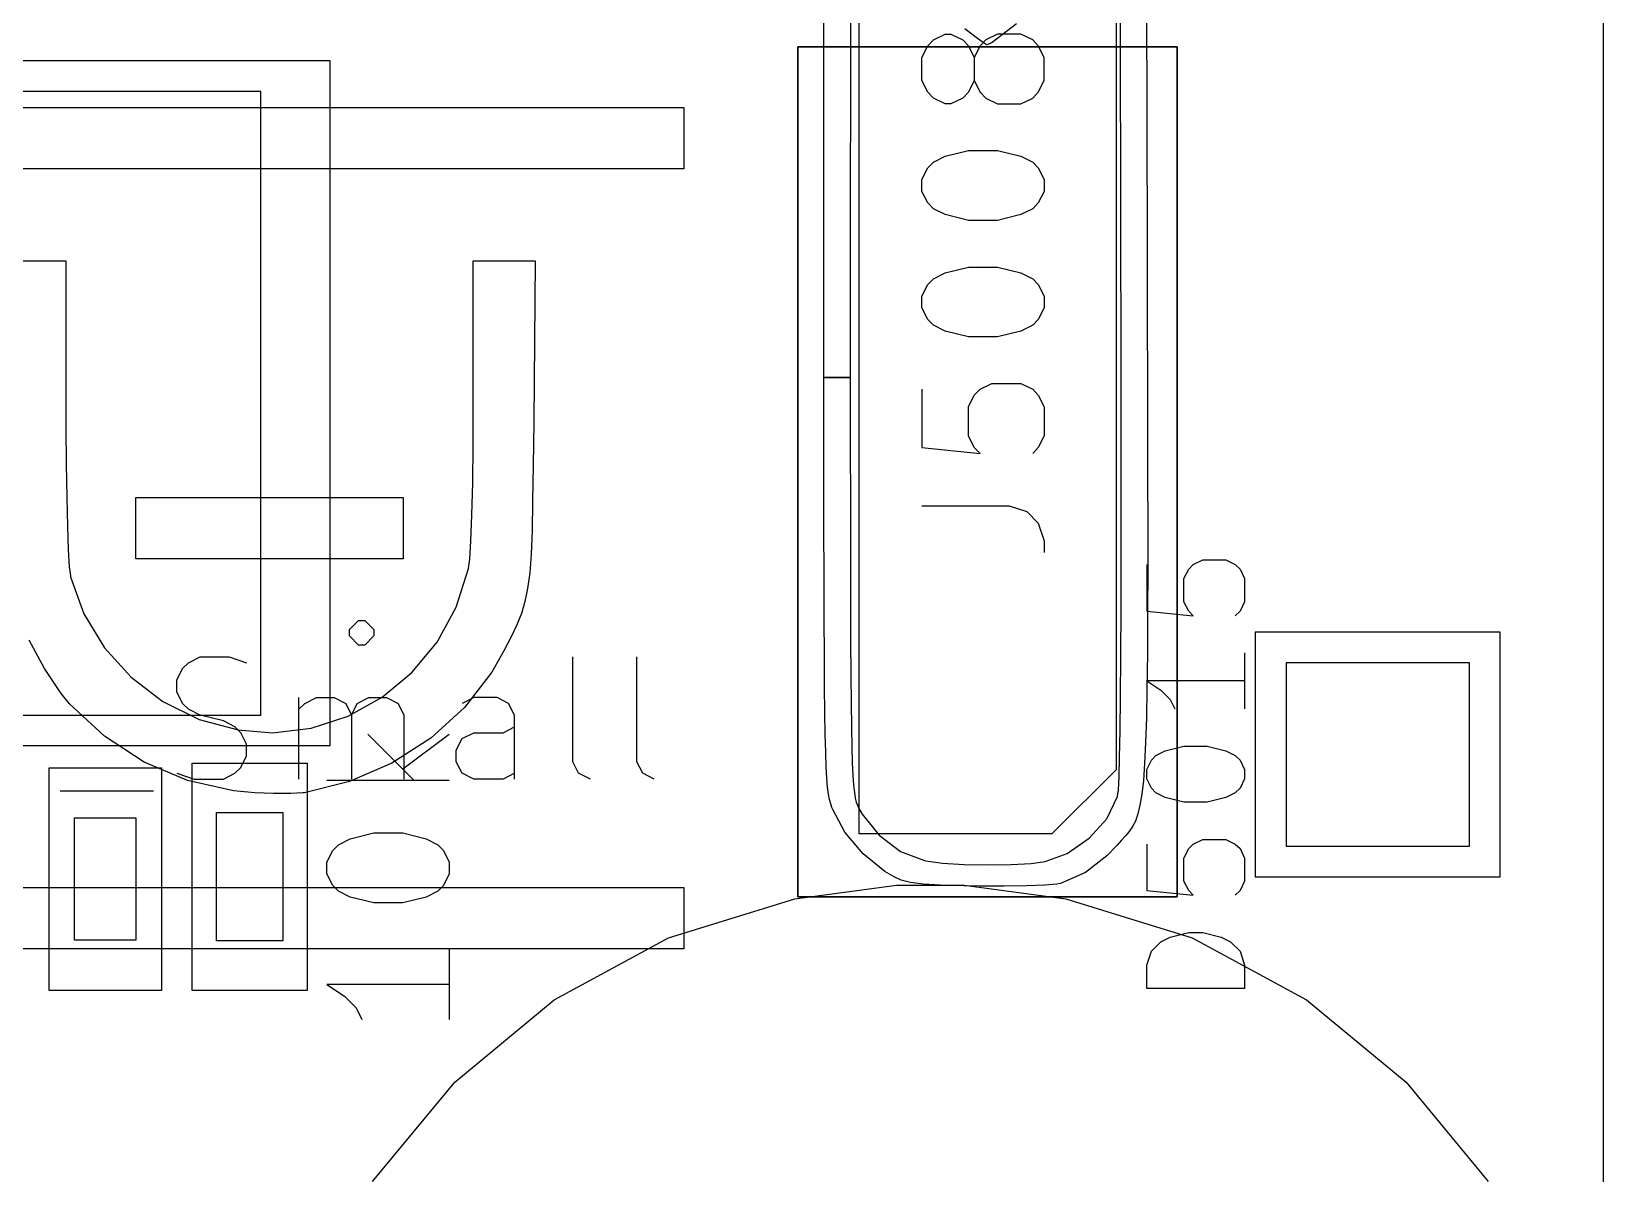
# Model space of a CAD drawing. Extents: x 0 to 141, y 0 to 216.
# Drawn here: x 121.33 to 134.18, y 23.16 to 32.5 of the extents above; entities that cross this region are included whole.
import ezdxf

# ---------------------------------------------------------------- set-up
doc = ezdxf.new("R2010")
doc.units = 0
doc.layers.get('0').update_dxf_attribs({"linetype": 'CONTINUOUS'})

msp = doc.modelspace()

# ---------------------------------------------------------------- linework, layer by layer
at = {"color": 0}
for p, q in [((134.181, 20.3385), (134.181, 65.8386)), ((130.236, 30.7358), (130.226, 35.0904)), ((130.441, 35.0848), (130.449, 30.7344)), ((128.095, 25.9388), (128.095, 34.8299)), ((130.196, 34.8299), (130.196, 26.4638)), ((128.024, 32.8635), (128.024, 31.885)), ((127.808, 29.6706), (127.808, 32.6788)), ((129.063, 32.4431), (128.96, 32.5231)), ((129.381, 32.5644), (129.266, 32.4721)), ((128.656, 32.3839), (128.703, 32.4321)), ((128.703, 32.4321), (128.798, 32.479)), ((128.798, 32.479), (128.846, 32.479)), ((128.846, 32.479), (128.942, 32.4321)), ((128.942, 32.4321), (128.99, 32.3839)), ((129.128, 32.3977), (129.063, 32.4431)), ((129.132, 32.4321), (129.085, 32.3839)), ((129.141, 32.3908), (129.128, 32.3977)), ((129.227, 32.479), (129.132, 32.4321)), ((129.183, 32.4115), (129.141, 32.3908)), ((129.266, 32.4721), (129.183, 32.4115)), ((129.418, 32.479), (129.227, 32.479)), ((129.514, 32.4321), (129.418, 32.479)), ((129.56, 32.3839), (129.514, 32.4321)), ((123.77, 32.2599), (116.541, 32.2599)), ((123.77, 26.6595), (123.77, 32.2599)), ((127.595, 32.3742), (130.696, 32.3742)), ((127.595, 25.4248), (127.595, 32.3742)), ((130.696, 32.3742), (127.595, 32.3742)), ((127.595, 32.3742), (127.595, 25.4248)), ((128.608, 32.2888), (128.656, 32.3839)), ((128.608, 32.0986), (128.608, 32.2888)), ((128.99, 32.3839), (129.037, 32.2888)), ((129.085, 32.3839), (129.037, 32.2888)), ((129.037, 32.2888), (129.037, 32.0986)), ((129.609, 32.2888), (129.56, 32.3839)), ((129.609, 32.0986), (129.609, 32.2888)), ((130.696, 32.3742), (130.696, 25.4248)), ((130.696, 25.4248), (130.696, 32.3742)), ((123.205, 32.0091), (117.106, 32.0091)), ((123.205, 26.9089), (123.205, 32.0091)), ((128.656, 32.0036), (128.608, 32.0986)), ((128.703, 31.9553), (128.656, 32.0036)), ((128.99, 32.0036), (128.942, 31.9553)), ((129.037, 32.0986), (128.99, 32.0036)), ((129.037, 32.0986), (129.085, 32.0036)), ((129.085, 32.0036), (129.132, 31.9553)), ((129.514, 31.9553), (129.56, 32.0036)), ((129.56, 32.0036), (129.609, 32.0986)), ((102.085, 31.8782), (126.661, 31.8782)), ((126.661, 31.8782), (126.661, 31.3779)), ((128.024, 31.885), (128.022, 31.3021)), ((128.798, 31.9085), (128.703, 31.9553)), ((128.846, 31.9085), (128.798, 31.9085)), ((128.942, 31.9553), (128.846, 31.9085)), ((129.132, 31.9553), (129.227, 31.9085)), ((129.227, 31.9085), (129.418, 31.9085)), ((129.418, 31.9085), (129.514, 31.9553)), ((128.798, 31.4799), (128.99, 31.5268)), ((128.99, 31.5268), (129.227, 31.5268)), ((129.227, 31.5268), (129.418, 31.4799)), ((126.661, 31.3779), (102.085, 31.3779)), ((128.608, 31.2897), (128.656, 31.3848)), ((128.656, 31.3848), (128.703, 31.4317)), ((128.703, 31.4317), (128.798, 31.4799)), ((129.418, 31.4799), (129.514, 31.4317)), ((129.514, 31.4317), (129.56, 31.3848)), ((129.56, 31.3848), (129.609, 31.2897)), ((128.022, 31.3021), (128.022, 29.6706)), ((128.608, 31.1933), (128.608, 31.2897)), ((129.609, 31.2897), (129.609, 31.1933)), ((128.656, 31.0982), (128.608, 31.1933)), ((129.609, 31.1933), (129.56, 31.0982)), ((128.703, 31.0513), (128.656, 31.0982)), ((128.798, 31.0031), (128.703, 31.0513)), ((128.99, 30.9563), (128.798, 31.0031)), ((129.418, 31.0031), (129.227, 30.9563)), ((129.514, 31.0513), (129.418, 31.0031)), ((129.56, 31.0982), (129.514, 31.0513)), ((129.227, 30.9563), (128.99, 30.9563)), ((130.237, 30.0082), (130.236, 30.7358)), ((130.449, 30.7344), (130.451, 30.1983)), ((121.108, 30.6255), (121.609, 30.6255)), ((121.609, 30.6255), (121.611, 29.4156)), ((124.941, 29.4624), (124.941, 30.6255)), ((124.941, 30.6255), (125.447, 30.6255)), ((125.447, 30.6255), (125.435, 29.3081)), ((128.656, 30.4312), (128.703, 30.4794)), ((128.703, 30.4794), (128.798, 30.5277)), ((128.798, 30.5277), (128.99, 30.5745)), ((128.99, 30.5745), (129.227, 30.5745)), ((129.227, 30.5745), (129.418, 30.5277)), ((129.418, 30.5277), (129.514, 30.4794)), ((129.514, 30.4794), (129.56, 30.4312)), ((128.608, 30.3361), (128.656, 30.4312)), ((128.608, 30.2411), (128.608, 30.3361)), ((129.56, 30.4312), (129.609, 30.3361)), ((129.609, 30.3361), (129.609, 30.2411)), ((128.656, 30.146), (128.608, 30.2411)), ((129.609, 30.2411), (129.56, 30.146)), ((128.703, 30.0991), (128.656, 30.146)), ((128.798, 30.0509), (128.703, 30.0991)), ((129.514, 30.0991), (129.418, 30.0509)), ((129.56, 30.146), (129.514, 30.0991)), ((130.451, 30.1983), (130.452, 29.5851)), ((128.99, 30.004), (128.798, 30.0509)), ((129.227, 30.004), (128.99, 30.004)), ((129.418, 30.0509), (129.227, 30.004)), ((130.238, 29.3522), (130.237, 30.0082)), ((127.808, 28.4441), (127.808, 29.6706)), ((127.808, 29.6706), (128.022, 29.6706)), ((128.022, 29.6706), (127.808, 29.6706)), ((128.022, 29.6706), (128.022, 29.1235)), ((128.608, 29.5754), (128.608, 29.0987)), ((129.037, 29.5272), (129.085, 29.5754)), ((129.085, 29.5754), (129.18, 29.6223)), ((129.18, 29.6223), (129.418, 29.6223)), ((129.418, 29.6223), (129.514, 29.5754)), ((129.514, 29.5754), (129.56, 29.5272)), ((130.452, 29.5851), (130.453, 29.0366)), ((124.94, 29.1166), (124.941, 29.4624)), ((128.99, 29.4321), (129.037, 29.5272)), ((128.99, 29.1937), (128.99, 29.4321)), ((129.56, 29.5272), (129.609, 29.4321)), ((129.609, 29.4321), (129.609, 29.1937)), ((121.611, 29.4156), (121.611, 29.2613)), ((125.435, 29.3067), (125.43, 28.9512)), ((125.435, 29.3081), (125.435, 29.3067)), ((130.238, 28.2415), (130.238, 29.3522)), ((121.611, 29.2613), (121.613, 28.9622)), ((129.037, 29.0987), (128.99, 29.1937)), ((129.609, 29.1937), (129.56, 29.0987)), ((124.936, 28.8093), (124.94, 29.1166)), ((128.022, 29.1235), (128.024, 28.6384)), ((128.608, 29.0987), (129.085, 29.0504)), ((129.085, 29.0504), (129.037, 29.0987)), ((129.56, 29.0987), (129.514, 29.0504)), ((121.613, 28.9622), (121.617, 28.6907)), ((125.43, 28.9512), (125.426, 28.6591)), ((130.453, 29.0366), (130.453, 28.7638)), ((124.93, 28.5461), (124.936, 28.8093)), ((121.617, 28.6907), (121.623, 28.4551)), ((122.182, 28.6907), (124.368, 28.6907)), ((122.182, 28.1892), (122.182, 28.6907)), ((124.368, 28.6907), (124.368, 28.1892)), ((130.453, 28.7638), (130.455, 28.5488)), ((124.922, 28.3366), (124.93, 28.5461)), ((125.426, 28.6591), (125.422, 28.4207)), ((128.024, 28.6384), (128.024, 28.2112)), ((128.608, 28.6218), (129.323, 28.6218)), ((129.323, 28.6218), (129.465, 28.575)), ((129.465, 28.575), (129.56, 28.4799)), ((130.455, 28.5488), (130.455, 28.1175)), ((121.623, 28.4551), (121.63, 28.2636)), ((125.422, 28.4207), (125.414, 28.2277)), ((127.809, 28.0458), (127.808, 28.4441)), ((129.56, 28.4799), (129.609, 28.3366)), ((124.912, 28.1864), (124.922, 28.3366)), ((129.609, 28.3366), (129.609, 28.2415)), ((121.63, 28.2636), (121.638, 28.1244)), ((124.368, 28.1892), (122.182, 28.1892)), ((124.901, 28.1106), (124.912, 28.1864)), ((125.414, 28.2277), (125.402, 28.0734)), ((128.024, 28.2112), (128.025, 27.8391)), ((130.237, 27.784), (130.238, 28.2415)), ((130.827, 28.1423), (130.904, 28.1809)), ((130.904, 28.1809), (131.094, 28.1809)), ((131.094, 28.1809), (131.17, 28.1423)), ((121.638, 28.1244), (121.648, 28.05)), ((121.648, 28.05), (121.649, 28.0403)), ((121.649, 28.0403), (121.757, 27.7385)), ((124.802, 27.7923), (124.901, 28.1106)), ((125.402, 28.0734), (125.385, 27.9452)), ((127.81, 27.6986), (127.809, 28.0458)), ((130.447, 28.1423), (130.447, 27.762)), ((130.455, 28.1175), (130.453, 27.7399)), ((130.751, 28.0279), (130.79, 28.1037)), ((130.751, 27.8378), (130.751, 28.0279)), ((130.79, 28.1037), (130.827, 28.1423)), ((131.17, 28.1423), (131.209, 28.1037)), ((131.209, 28.1037), (131.246, 28.0279)), ((131.246, 28.0279), (131.246, 27.8378)), ((125.385, 27.9452), (125.363, 27.8391)), ((124.645, 27.507), (124.802, 27.7923)), ((125.363, 27.8391), (125.334, 27.7427)), ((128.025, 27.8391), (128.025, 27.5167)), ((130.236, 27.3899), (130.237, 27.784)), ((130.447, 27.762), (130.827, 27.7234)), ((130.79, 27.762), (130.751, 27.8378)), ((130.827, 27.7234), (130.79, 27.762)), ((131.209, 27.762), (131.17, 27.7234)), ((131.246, 27.8378), (131.209, 27.762)), ((121.757, 27.7385), (121.925, 27.4616)), ((123.93, 27.6104), (124.004, 27.6848)), ((124.004, 27.6848), (124.03, 27.6848)), ((124.03, 27.6848), (124.055, 27.6848)), ((124.055, 27.6848), (124.129, 27.6104)), ((125.297, 27.649), (125.25, 27.5498)), ((125.334, 27.7427), (125.297, 27.649)), ((127.812, 27.4009), (127.81, 27.6986)), ((130.453, 27.7399), (130.452, 27.4119)), ((121.436, 27.2921), (121.31, 27.5235)), ((123.93, 27.5842), (123.93, 27.6104)), ((123.93, 27.5594), (123.93, 27.5842)), ((124.004, 27.4836), (123.93, 27.5594)), ((124.129, 27.5594), (124.055, 27.4836)), ((124.129, 27.6104), (124.129, 27.5842)), ((124.129, 27.5842), (124.129, 27.5594)), ((124.44, 27.2603), (124.645, 27.507)), ((125.25, 27.5498), (125.192, 27.4354)), ((128.025, 27.5167), (128.028, 27.2397)), ((133.335, 27.5897), (131.334, 27.5897)), ((131.334, 27.5897), (131.334, 25.5888)), ((133.335, 25.5888), (133.335, 27.5897)), ((121.925, 27.4616), (122.144, 27.2218)), ((122.612, 27.3389), (122.707, 27.3871)), ((122.707, 27.3871), (122.946, 27.3871)), ((122.946, 27.3871), (123.088, 27.3389)), ((124.03, 27.4836), (124.004, 27.4836)), ((124.055, 27.4836), (124.03, 27.4836)), ((125.192, 27.4354), (125.094, 27.2617)), ((125.754, 26.53), (125.754, 27.3871)), ((126.279, 26.53), (126.279, 27.3871)), ((127.813, 27.146), (127.812, 27.4009)), ((130.233, 27.0564), (130.236, 27.3899)), ((130.452, 27.4119), (130.448, 27.1294)), ((131.246, 27.4188), (131.246, 26.9613)), ((121.572, 27.0867), (121.436, 27.2921)), ((122.517, 27.1956), (122.564, 27.2921)), ((122.564, 27.2921), (122.612, 27.3389)), ((124.196, 27.0578), (124.44, 27.2603)), ((125.094, 27.2617), (124.868, 26.9723)), ((133.084, 27.3389), (131.585, 27.3389)), ((131.585, 27.3389), (131.585, 25.8396)), ((133.084, 25.8396), (133.084, 27.3389)), ((122.144, 27.2218), (122.404, 27.0233)), ((122.517, 27.1005), (122.517, 27.1956)), ((127.816, 26.931), (127.813, 27.146)), ((128.028, 27.2397), (128.029, 27.0054)), ((130.448, 27.1294), (130.444, 26.8883)), ((131.246, 27.1901), (130.447, 27.1901)), ((130.447, 27.1901), (130.561, 27.1143)), ((121.641, 27.0027), (121.572, 27.0867)), ((121.925, 26.7381), (121.641, 27.0027)), ((122.404, 27.0233), (122.701, 26.8759)), ((122.564, 27.0054), (122.517, 27.1005)), ((122.612, 26.9586), (122.564, 27.0054)), ((123.516, 26.3867), (123.516, 27.0536)), ((123.516, 26.9586), (123.565, 27.0054)), ((123.565, 27.0054), (123.66, 27.0536)), ((123.66, 27.0536), (123.803, 27.0536)), ((123.803, 27.0536), (123.898, 27.0054)), ((123.898, 27.0054), (123.945, 26.9103)), ((123.919, 26.9034), (124.196, 27.0578)), ((123.945, 26.9103), (123.993, 27.0054)), ((123.993, 27.0054), (124.088, 27.0536)), ((124.088, 27.0536), (124.231, 27.0536)), ((124.231, 27.0536), (124.327, 27.0054)), ((124.327, 27.0054), (124.374, 26.9103)), ((124.945, 27.0536), (124.85, 27.0054)), ((125.136, 27.0536), (124.945, 27.0536)), ((125.23, 27.0054), (125.136, 27.0536)), ((125.279, 26.9103), (125.23, 27.0054)), ((128.029, 27.0054), (128.032, 26.8111)), ((130.229, 26.7822), (130.233, 27.0564)), ((130.561, 27.1143), (130.637, 27.0371)), ((130.637, 27.0371), (130.675, 26.9613)), ((123.205, 26.9089), (117.106, 26.9089)), ((122.707, 26.9103), (122.612, 26.9586)), ((122.701, 26.8759), (123.02, 26.7891)), ((122.898, 26.8635), (122.707, 26.9103)), ((122.993, 26.8152), (122.898, 26.8635)), ((123.617, 26.8042), (123.919, 26.9034)), ((123.945, 26.9103), (123.945, 26.3867)), ((124.374, 26.9103), (124.374, 26.3867)), ((124.868, 26.9723), (124.593, 26.7215)), ((125.279, 26.3867), (125.279, 26.9103)), ((127.818, 26.7532), (127.816, 26.931)), ((130.444, 26.8883), (130.437, 26.6857)), ((122.25, 26.5272), (121.925, 26.7381)), ((123.041, 26.767), (122.993, 26.8152)), ((123.02, 26.7891), (123.301, 26.767)), ((123.088, 26.6719), (123.041, 26.767)), ((123.301, 26.767), (123.617, 26.8042)), ((124.079, 26.756), (124.459, 26.3756)), ((124.364, 26.4708), (124.745, 26.756)), ((124.85, 26.7202), (124.945, 26.767)), ((124.945, 26.767), (125.184, 26.767)), ((125.184, 26.767), (125.279, 26.8152)), ((127.823, 26.6072), (127.818, 26.7532)), ((128.032, 26.8111), (128.036, 26.6499)), ((130.225, 26.5672), (130.229, 26.7822)), ((123.77, 26.6595), (116.541, 26.6595)), ((123.088, 26.5768), (123.088, 26.6719)), ((124.593, 26.7215), (124.276, 26.5176)), ((124.802, 26.6251), (124.85, 26.7202)), ((124.802, 26.53), (124.802, 26.6251)), ((127.827, 26.4886), (127.823, 26.6072)), ((128.036, 26.6499), (128.039, 26.5204)), ((130.437, 26.6857), (130.429, 26.5162)), ((130.522, 26.581), (130.598, 26.6182)), ((130.598, 26.6182), (130.751, 26.6568)), ((130.751, 26.6568), (130.941, 26.6568)), ((130.941, 26.6568), (131.094, 26.6182)), ((131.094, 26.6182), (131.17, 26.581)), ((121.473, 26.479), (122.392, 26.479)), ((121.473, 24.6586), (121.473, 26.479)), ((122.604, 26.377), (122.25, 26.5272)), ((122.392, 26.479), (122.392, 24.6586)), ((122.642, 24.6586), (122.642, 26.519)), ((122.642, 26.519), (123.583, 26.519)), ((122.993, 26.4349), (123.041, 26.4818)), ((123.041, 26.4818), (123.088, 26.5768)), ((123.583, 26.519), (123.583, 24.6586)), ((124.276, 26.5176), (123.928, 26.3674)), ((124.85, 26.4349), (124.802, 26.53)), ((125.802, 26.4349), (125.754, 26.53)), ((126.326, 26.4349), (126.279, 26.53)), ((127.832, 26.3949), (127.827, 26.4886)), ((128.039, 26.5204), (128.045, 26.417)), ((130.221, 26.406), (130.225, 26.5672)), ((130.429, 26.5162), (130.419, 26.377)), ((130.447, 26.4666), (130.485, 26.5424)), ((130.485, 26.5424), (130.522, 26.581)), ((131.17, 26.581), (131.209, 26.5424)), ((131.209, 26.5424), (131.246, 26.4666)), ((122.517, 26.4349), (122.659, 26.3867)), ((122.98, 26.2916), (122.604, 26.377)), ((122.659, 26.3867), (122.898, 26.3867)), ((122.898, 26.3867), (122.993, 26.4349)), ((123.928, 26.3674), (123.562, 26.2764)), ((124.745, 26.3756), (123.745, 26.3756)), ((124.945, 26.3867), (124.85, 26.4349)), ((125.184, 26.3867), (124.945, 26.3867)), ((125.279, 26.4349), (125.184, 26.3867)), ((125.898, 26.3867), (125.802, 26.4349)), ((126.421, 26.3867), (126.326, 26.4349)), ((127.838, 26.3219), (127.832, 26.3949)), ((128.045, 26.417), (128.05, 26.3385)), ((130.196, 26.4638), (129.671, 25.9388)), ((130.215, 26.2999), (130.221, 26.406)), ((130.419, 26.377), (130.406, 26.264)), ((130.447, 26.3894), (130.447, 26.4666)), ((130.485, 26.3136), (130.447, 26.3894)), ((131.246, 26.3894), (131.209, 26.3136)), ((131.246, 26.4666), (131.246, 26.3894)), ((121.565, 26.2916), (122.326, 26.2916)), ((123.155, 26.2764), (122.98, 26.2916)), ((123.308, 26.2709), (123.155, 26.2764)), ((123.449, 26.2709), (123.308, 26.2709)), ((123.548, 26.2751), (123.449, 26.2709)), ((123.562, 26.2764), (123.548, 26.2751)), ((127.845, 26.2654), (127.838, 26.3219)), ((127.853, 26.2213), (127.845, 26.2654)), ((127.863, 26.1855), (127.853, 26.2213)), ((128.05, 26.3385), (128.057, 26.2778)), ((128.057, 26.2778), (128.064, 26.2323)), ((128.064, 26.2323), (128.072, 26.1993)), ((130.12, 26.0628), (130.208, 26.2447)), ((130.208, 26.2475), (130.215, 26.2999)), ((130.208, 26.2447), (130.208, 26.2475)), ((130.406, 26.264), (130.391, 26.1745)), ((130.522, 26.2751), (130.485, 26.3136)), ((130.598, 26.2378), (130.522, 26.2751)), ((130.751, 26.1993), (130.598, 26.2378)), ((131.094, 26.2378), (130.941, 26.1993)), ((131.17, 26.2751), (131.094, 26.2378)), ((131.209, 26.3136), (131.17, 26.2751)), ((122.843, 25.0638), (122.843, 26.1138)), ((122.843, 26.1138), (123.383, 26.1138)), ((123.383, 26.1138), (123.383, 25.0638)), ((127.872, 26.1552), (127.863, 26.1855)), ((127.879, 26.1386), (127.872, 26.1552)), ((127.978, 25.954), (127.879, 26.1386)), ((128.072, 26.1993), (128.081, 26.1745)), ((128.081, 26.1745), (128.091, 26.1524)), ((128.091, 26.1524), (128.119, 26.1014)), ((128.119, 26.1014), (128.258, 25.9278)), ((130.375, 26.1028), (130.354, 26.0449)), ((130.391, 26.1745), (130.375, 26.1028)), ((130.941, 26.1993), (130.751, 26.1993)), ((121.682, 26.0697), (122.182, 26.0697)), ((121.682, 25.0693), (121.682, 26.0697)), ((122.182, 26.0697), (122.182, 25.0693)), ((129.977, 25.9044), (130.12, 26.0628)), ((130.331, 25.9994), (130.304, 25.9595)), ((130.354, 26.0449), (130.331, 25.9994)), ((123.793, 25.8038), (123.84, 25.8506)), ((123.84, 25.8506), (123.935, 25.8989)), ((123.935, 25.8989), (124.127, 25.9471)), ((124.127, 25.9471), (124.364, 25.9471)), ((124.364, 25.9471), (124.555, 25.8989)), ((124.555, 25.8989), (124.65, 25.8506)), ((124.65, 25.8506), (124.697, 25.8038)), ((128.127, 25.7776), (127.978, 25.954)), ((129.671, 25.9388), (128.095, 25.9388)), ((128.258, 25.9278), (128.434, 25.7955)), ((129.795, 25.7803), (129.977, 25.9044)), ((130.204, 25.8465), (130.12, 25.7597)), ((130.241, 25.8878), (130.204, 25.8465)), ((130.274, 25.9237), (130.241, 25.8878)), ((130.304, 25.9595), (130.274, 25.9237)), ((130.447, 25.8561), (130.447, 25.4758)), ((130.79, 25.8189), (130.827, 25.8561)), ((130.827, 25.8561), (130.904, 25.8947)), ((130.904, 25.8947), (131.094, 25.8947)), ((131.094, 25.8947), (131.17, 25.8561)), ((131.17, 25.8561), (131.209, 25.8189)), ((131.585, 25.8396), (133.084, 25.8396)), ((123.745, 25.7087), (123.793, 25.8038)), ((123.745, 25.6136), (123.745, 25.7087)), ((124.697, 25.8038), (124.745, 25.7087)), ((124.745, 25.7087), (124.745, 25.6136)), ((128.305, 25.6315), (128.127, 25.7776)), ((128.434, 25.7955), (128.629, 25.7211)), ((128.629, 25.7211), (128.641, 25.7183)), ((128.641, 25.7183), (128.776, 25.7004)), ((129.501, 25.6977), (129.617, 25.7142)), ((129.617, 25.7142), (129.795, 25.7803)), ((130.12, 25.7597), (129.945, 25.6232)), ((130.751, 25.7418), (130.79, 25.8189)), ((130.751, 25.5516), (130.751, 25.7418)), ((131.209, 25.8189), (131.246, 25.7418)), ((131.246, 25.7418), (131.246, 25.5516)), ((123.793, 25.5185), (123.745, 25.6136)), ((124.745, 25.6136), (124.697, 25.5185)), ((128.381, 25.5874), (128.305, 25.6315)), ((128.44, 25.5612), (128.381, 25.5874)), ((128.776, 25.7004), (128.953, 25.6894)), ((128.953, 25.6894), (129.147, 25.6853)), ((129.147, 25.6853), (129.337, 25.688)), ((129.337, 25.688), (129.501, 25.6977)), ((129.945, 25.6232), (129.742, 25.5337)), ((131.334, 25.5888), (133.335, 25.5888)), ((102.085, 25.502), (126.661, 25.502)), ((123.84, 25.4703), (123.793, 25.5185)), ((123.935, 25.422), (123.84, 25.4703)), ((124.65, 25.4703), (124.555, 25.422)), ((124.697, 25.5185), (124.65, 25.4703)), ((126.661, 25.502), (126.661, 25.0004)), ((127.569, 25.4096), (128.4, 25.5213)), ((128.4, 25.5213), (128.679, 25.5213)), ((128.516, 25.5419), (128.44, 25.5612)), ((128.618, 25.5282), (128.516, 25.5419)), ((128.76, 25.5199), (128.618, 25.5282)), ((128.679, 25.5213), (128.955, 25.5213)), ((128.954, 25.5144), (128.76, 25.5199)), ((129.08, 25.513), (128.954, 25.5144)), ((128.955, 25.5213), (129.786, 25.4096)), ((129.281, 25.5116), (129.08, 25.513)), ((129.464, 25.5144), (129.281, 25.5116)), ((129.613, 25.5199), (129.464, 25.5144)), ((129.712, 25.5282), (129.613, 25.5199)), ((129.742, 25.5337), (129.712, 25.5282)), ((130.447, 25.4758), (130.827, 25.4372)), ((130.79, 25.4758), (130.751, 25.5516)), ((130.827, 25.4372), (130.79, 25.4758)), ((131.209, 25.4758), (131.17, 25.4372)), ((131.246, 25.5516), (131.209, 25.4758)), ((124.127, 25.3752), (123.935, 25.422)), ((124.364, 25.3752), (124.127, 25.3752)), ((124.555, 25.422), (124.364, 25.3752)), ((126.537, 25.0899), (127.569, 25.4096)), ((130.696, 25.4248), (127.595, 25.4248)), ((127.595, 25.4248), (130.696, 25.4248)), ((129.786, 25.4096), (130.818, 25.0899)), ((122.182, 25.0693), (121.682, 25.0693)), ((123.383, 25.0638), (122.843, 25.0638)), ((125.603, 24.5828), (126.537, 25.0899)), ((130.561, 25.0569), (130.637, 25.0941)), ((130.637, 25.0941), (130.79, 25.1327)), ((130.79, 25.1327), (130.904, 25.1327)), ((130.818, 25.0899), (131.753, 24.5828)), ((130.904, 25.1327), (131.056, 25.0941)), ((131.056, 25.0941), (131.131, 25.0569)), ((126.661, 25.0004), (102.085, 25.0004)), ((124.745, 24.9935), (124.745, 24.423)), ((130.447, 24.8667), (130.485, 24.9797)), ((130.485, 24.9797), (130.561, 25.0569)), ((131.131, 25.0569), (131.209, 24.9797)), ((131.209, 24.9797), (131.246, 24.8667)), ((130.447, 24.6751), (130.447, 24.8667)), ((131.246, 24.8667), (131.246, 24.6751)), ((124.745, 24.7082), (123.745, 24.7082)), ((123.745, 24.7082), (123.888, 24.6131)), ((122.392, 24.6586), (121.473, 24.6586)), ((123.583, 24.6586), (122.642, 24.6586)), ((123.888, 24.6131), (123.983, 24.5181)), ((124.789, 23.9103), (125.603, 24.5828)), ((131.246, 24.6751), (130.447, 24.6751)), ((131.753, 24.5828), (132.567, 23.9103)), ((123.983, 24.5181), (124.03, 24.423)), ((124.117, 23.0973), (124.789, 23.9103)), ((132.567, 23.9103), (133.239, 23.0973))]:
    msp.add_line(p, q, dxfattribs=at)

doc.saveas('drawing.dxf')
